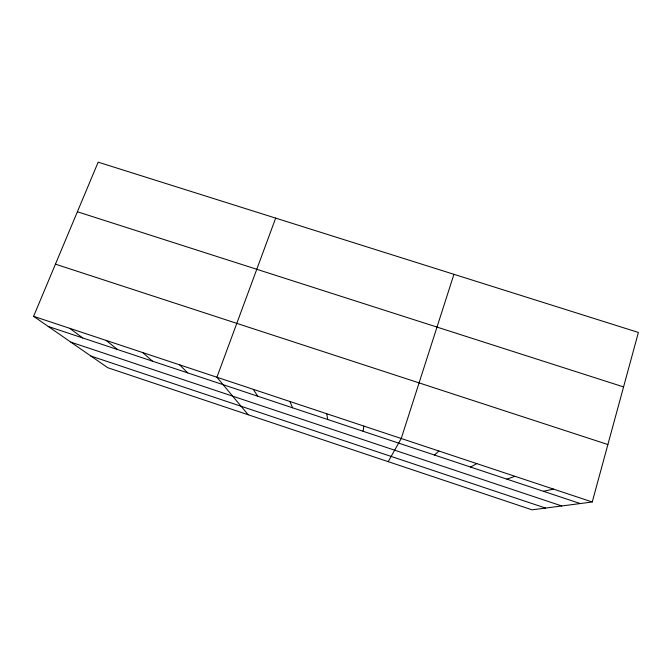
<?xml version="1.0" encoding="UTF-8"?>
<svg xmlns="http://www.w3.org/2000/svg" width="672" height="672" viewBox="0 0 672 672"><rect width="100%" height="100%" fill="white"/><g stroke="black" fill="none" stroke-linecap="round" stroke-linejoin="round"><path stroke-width="1.01" d="M363.065 431.264L363.846 426.082M592.242 501.984L638.4 332.455L98.162 162.162L33.6 316.319L107.73 367.71L532.056 509.838L592.242 501.984L33.6 316.319M453.936 274.31L401.234 438.505L388.198 461.656M275.671 218.114L216.905 377.244L248.17 414.75M434.473 455.036L438.892 451.021M470.534 467.04L476.818 463.621M506.848 479.128L515.012 476.322M543.413 491.299L553.493 489.107M77.389 211.756L623.574 386.921M55.448 264.155L607.883 444.536M48.241 326.466L580.23 503.555M70.888 342.166L561.775 505.957M90.896 356.042L545.588 508.074M69.737 328.331L82.74 337.957M106.142 340.427L117.474 349.516M142.8 352.615L152.443 361.158M179.718 364.879L187.648 372.876M253.252 389.323L257.737 396.203M289.859 401.486L292.614 407.812M326.726 413.742L327.718 419.496"/></g></svg>
